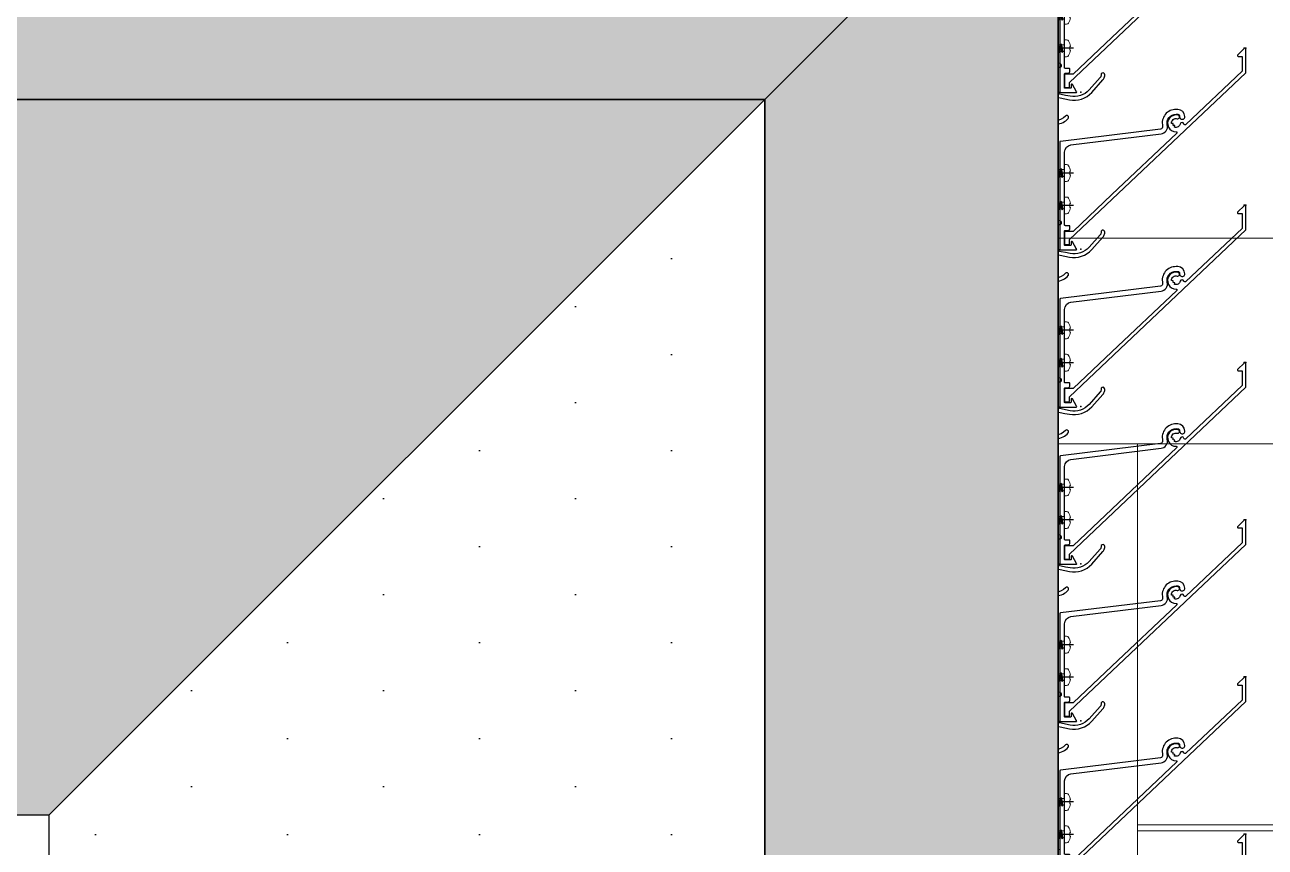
# Model space of a CAD drawing. Header units: millimetres. Extents: x 3774 to 718460, y -768339 to 192544.
# Drawn here: x 359262 to 359774, y -719163 to -718823 of the extents above; entities that cross this region are included whole.
import ezdxf

# ---------------------------------------------------------------- set-up
doc = ezdxf.new("R2010")
doc.units = ezdxf.units.MM
doc.set_wipeout_variables(frame=1)
for name, pattern in [('CENTER', [50.8, 31.75, -6.35, 6.35, -6.35]), ('HIDDEN', [0.375, 0.25, -0.125]), ('XKITLINE00', [0])]:
    doc.linetypes.add(name, pattern=pattern)
for name, color, linetype in [('000 - CONCRETE_COL_HATCH_', 7, 'Continuous'), ('000 - CONCRETE_COL_MAIN_COLOR_1', 7, 'Continuous'), ('000 - CONCRETE_COL_WIPEOUT_', 7, 'Continuous'), ('010 - ASPG_ACCESSORIES_HATCH_', 7, 'Continuous'), ('010 - ASPG_ACCESSORIES_MAIN_COLOR_1', 7, 'Continuous'), ('010 - ASPG_ACCESSORIES_SUB_COLOR_1', 7, 'Continuous'), ('010 - ASPG_ACCESSORIES_SUB_COLOR_2', 7, 'Continuous'), ('010 - ASPG_ACCESSORIES_SYMBOL_', 7, 'Continuous'), ('010 - ASPG_EXTR_DEF_SUB', 7, 'Continuous'), ('010 - ASPG_EXTR_MAIN_COLOR_2', 7, 'Continuous'), ('010 - ASPG_FASTERN_DEF_SUB', 7, 'Continuous'), ('010 - ASPG_FASTERN_HIDDEN_', 7, 'Continuous'), ('010 - ASPG_FASTERN_MAIN_COLOR_1', 7, 'Continuous'), ('010 - ASPG_FASTERN_SUB_COLOR_2', 7, 'Continuous'), ('010 - ASPG_FLASHING_MAIN_COLOR_2', 7, 'Continuous'), ('010 - ASPG_FLASHING_MAIN_COLOR_4', 7, 'Continuous'), ('010 - ASPG_FLASHING_WIPEOUT_', 7, 'Continuous'), ('010 - ASPG_FRAMING_MAIN_COLOR_2', 7, 'Continuous'), ('010 - ASPG_FRAMING_SUB_COLOR_2', 7, 'Continuous'), ('010 - ASPG_FRAMING_WIPEOUT_', 7, 'Continuous'), ('BOLT & SCREW', 7, 'Continuous'), ('Center Line', 7, 'CENTER')]:
    doc.layers.add(name, color=color, linetype=linetype)
for name, color, linetype, lineweight in [('12-GRID', 7, 'CENTER', 13), ('A-CANOPY', 7, 'Continuous', 25), ('Part', 7, 'Continuous', 0), ('SCREW', 7, 'Continuous', 5)]:
    doc.layers.add(name, color=color, linetype=linetype, lineweight=lineweight)
pattern_1 = [(0, (0, 0), (3.96875, 7.9375), [0, -7.9375])]
pattern_2 = [(0, (0, 0), (19.84375, 39.6875), [0, -39.6875])]

# ---------------------------------------------------------------- blocks, each defined once
blk = doc.blocks.new('*A2143096')
at = {"layer": 'A-CANOPY', "color": 7, "linetype": 'XKITLINE00', "lineweight": 0}
for p, q in [((1853.280041, -41.187037), (1853.280041, -38.387037)), ((1853.280041, -38.387037), (1857.280041, -38.387037)), ((1857.280041, -38.387037), (1857.280041, -41.187037)), ((1853.280041, -40.507037), (1857.280041, -40.507037)), ((1857.280041, -41.187037), (1853.280041, -41.187037)), ((1853.680041, -42.447037), (1856.880119, -42.447037)), ((1853.680041, -42.467037), (1856.880119, -42.467037))]:
    blk.add_line(p, q, dxfattribs=at)
blk = doc.blocks.new('*A2183100')
at = {"layer": 'A-CANOPY', "color": 7, "linetype": 'XKITLINE00', "lineweight": 0}
for p, q in [((1853.280041, -42.787037), (1853.280041, -41.187037)), ((1853.680041, -42.787037), (1853.680041, -41.187037))]:
    blk.add_line(p, q, dxfattribs=at)
blk = doc.blocks.new('*A2363118')
at = {"layer": 'Part', "color": 7, "linetype": 'XKITLINE00', "lineweight": 0}
for p, q in [((1852.480007, -40.016002), (1850.080007, -40.016002)), ((1850.080007, -40.016002), (1850.080007, -42.416002)), ((1852.480007, -42.416002), (1852.480007, -40.016002)), ((1850.080007, -42.416002), (1852.480007, -42.416002))]:
    blk.add_line(p, q, dxfattribs=at)
blk = doc.blocks.new('*A3533235')
at = {"layer": 'Part', "color": 7, "linetype": 'XKITLINE00', "lineweight": 0}
for p, q in [((1849.920007, -40.016003), (1850.080007, -40.016003)), ((1818.400002, -42.416003), (1850.080007, -42.416003))]:
    blk.add_line(p, q, dxfattribs=at)
blk = doc.blocks.new('*A3693251')
at = {"layer": 'Part', "color": 7, "linetype": 'XKITLINE00', "lineweight": 0}
for p, q in [((1850.079994, -57.295808), (1850.080007, -42.416002)), ((1852.480007, -42.576001), (1852.480007, -42.416004))]:
    blk.add_line(p, q, dxfattribs=at)
blk = doc.blocks.new('*U7297')
at = {"color": 7}
blk.add_wipeout([(150, 150), (150, -150), (-150, -150), (-150, 150)], dxfattribs=at).dxf.layer = '000 - CONCRETE_COL_WIPEOUT_'
at = {"layer": '000 - CONCRETE_COL_HATCH_'}
h = blk.add_hatch(dxfattribs=at)
h.set_pattern_fill('AR-CONC', scale=0.1, style=0)
h.paths.add_polyline_path([(-150, -150), (-150, 150), (150, 150), (150, -150)])
at = {"layer": '000 - CONCRETE_COL_MAIN_COLOR_1', "color": 7}
blk.add_lwpolyline([(-150, -150), (-150, 150), (150, 150), (150, -150), (-150, -150)], close=True, dxfattribs=at)
blk = doc.blocks.new('W-1-PP19-SE-ENT3_20260407-084553_PP19_ENT3_LOPL')
at = {"color": 7, "lineweight": 0, "xscale": 125, "yscale": 125, "zscale": 125}
for name in ['*A2143096', '*A3533235', '*A2363118', '*A2183100', '*A3693251']:
    blk.add_blockref(name, (-226235, 11475), dxfattribs=at)
at = {"color": 7}
blk.add_blockref('*U7297', (5175.00088, 6322.99975), dxfattribs=at)
blk = doc.blocks.new('PZG35-9D5')
at = {"layer": 'Center Line', "color": 7}
blk.add_line((0, 3.73), (0, -10.53), dxfattribs=at)
at = {"layer": 'SCREW', "color": 7}
for p, q in [((-1.4, 0), (-1.4, -1.09)), ((1.4, 0), (1.4, -0.59)), ((-1.85, -1.4), (1.85, -0.9)), ((-1.85, -1.4), (-1.4, -1.09)), ((-1.85, -1.4), (-1.4, -1.71)), ((-1.85, -2.7), (1.85, -2.2)), ((-1.85, -2.7), (-1.4, -2.39)), ((-1.85, -2.7), (-1.4, -3.01)), ((-1.85, -4), (-1.4, -3.69)), ((-1.85, -4), (-0.99, -3.88)), ((-1.85, -4), (-1.4, -4.31)), ((-1.4, -1.09), (1.4, -0.59)), ((-1.4, -1.71), (1.4, -1.21)), ((-1.4, -1.71), (-1.4, -2.39)), ((-1.4, -2.39), (1.4, -1.89)), ((-1.4, -3.01), (1.4, -2.51)), ((-1.4, -3.01), (-1.4, -3.69)), ((-1.4, -3.69), (-0.84, -3.59)), ((-1.4, -4.31), (-1.18, -4.27)), ((-1.4, -4.31), (-1.4, -8.1)), ((0.56, -3.34), (1.4, -3.19)), ((0.71, -3.65), (1.85, -3.5)), ((0.71, -3.93), (1.4, -3.81)), ((0.71, -4.61), (1.4, -4.49)), ((0.71, -4.95), (1.85, -4.8)), ((0.71, -5.23), (1.4, -5.11)), ((1.85, -0.9), (1.4, -0.59)), ((1.85, -0.9), (1.4, -1.21)), ((1.4, -1.21), (1.4, -1.89)), ((1.85, -2.2), (1.4, -1.89)), ((1.85, -2.2), (1.4, -2.51)), ((1.4, -2.51), (1.4, -3.19)), ((1.85, -3.5), (1.4, -3.19)), ((1.85, -3.5), (1.4, -3.81)), ((1.4, -3.81), (1.4, -4.49)), ((1.85, -4.8), (1.4, -4.49)), ((1.85, -4.8), (1.4, -5.11)), ((1.4, -5.11), (1.4, -8.1)), ((0, -9.5), (-1.4, -8.1)), ((0, -9.5), (1.4, -8.1))]:
    blk.add_line(p, q, dxfattribs=at)
blk.add_lwpolyline([(0, -9.5), (0.71, -5.23), (0.71, -3.6, 0.417657), (0.41, -3.3, 0.108102), (-0.84, -3.59), (-1.4, -4.7)], format="xyb", dxfattribs=at)
blk = doc.blocks.new('*U8304')
at = {"layer": 'SCREW', "color": 7}
blk.add_lwpolyline([(3.03, 1.78, 0.09906), (0.8, 2.55), (0.8, 2.27), (-0.8, 2.27), (-0.8, 2.55, 0.09906), (-3.03, 1.78, 0.266588), (-3.5, 0.96), (-3.5, 0.2, 0.414214), (-3.3, 0), (3.3, 0, 0.414214), (3.5, 0.2), (3.5, 0.96, 0.266588)], format="xyb", close=True, dxfattribs=at)
blk.add_blockref('PZG35-9D5', (0, 0), dxfattribs=at)
blk = doc.blocks.new('*U8306')
at = {"color": 7}
blk.add_point((0, 0), dxfattribs=at)
at = {"layer": '010 - ASPG_ACCESSORIES_MAIN_COLOR_1', "color": 7}
blk.add_lwpolyline([(-39.7, -0.6, 0.414214), (-40, -0.9), (-40, -7.37, 0.57735), (-39.65, -7.57), (-36.64, -5.83, 0.767327), (-36.79, -5.3), (-37.9, -5.3, -0.414214), (-38.2, -5), (-38.2, -2.8, -0.414214), (-38, -2.6), (-32.18, -2.6, -0.388879), (-31.98, -2.78), (-31.85, -4.34, 0.388879), (-31.35, -4.8), (-30.3, -4.8, 0.414214), (-30, -4.5), (-30, -2.9, -0.414214), (-29.7, -2.6), (0.41, -2.6, -0.378969), (3.39, -5.24), (7.95, -42.52, 0.446593), (11.62, -45.08, -0.489802), (16.08, -48.68), (16.06, -49.36, -0.18248), (15.8, -50.02, -0.267949), (15.33, -50.17, 1.122115), (15.1, -52.34, 0.405004), (18.06, -49.4), (18.08, -48.72, 0.489805), (11.16, -43.13, -0.446597), (9.94, -42.28), (4.87, -0.85, 0.364176), (4.57, -0.6)], format="xyb", close=True, dxfattribs=at)
at = {"layer": '010 - ASPG_EXTR_DEF_SUB', "color": 7}
for p in [(-40, -0.5), (43.44, -76.9), (43.44, -77.5)]:
    blk.add_point(p, dxfattribs=at)
at = {"layer": '010 - ASPG_EXTR_MAIN_COLOR_2', "color": 7}
blk.add_lwpolyline([(11.37, -48.15), (11.47, -47.44), (12.18, -47.56), (12.29, -46.79, -0.535538), (14.19, -49.17, 0.991572), (15.66, -49.58, 1.157025), (8.79, -48.77, -0.688558), (8.27, -48.99), (-17.14, -22.17), (-32.34, -6.13), (-32.34, -2.9, 0.414312), (-32.64, -2.6), (-37.54, -2.6, 0.414116), (-37.84, -2.9), (-37.84, -4.3, 0.414214), (-37.54, -4.6), (-35.99, -4.6, -0.205895), (-35.77, -4.69), (33.23, -77.5), (43.14, -77.5, 0.668179), (43.36, -76.99), (40.52, -74.15, 0.668179), (40.01, -74.36), (40.01, -76), (33.87, -76), (11.86, -52.78, -0.558354), (12.08, -51.95, 0.766275), (12.04, -50.39, -0.438583), (10.71, -48.05)], format="xyb", close=True, dxfattribs=at)
at = {"layer": 'SCREW', "color": 7, "rotation": 180}
for p in [(-21.65, -2.5), (-8.24, -2.5)]:
    blk.add_blockref('*U8304', p, dxfattribs=at)
blk = doc.blocks.new('*U7833')
at = {"color": 7}
blk.add_wipeout([(1080.3, 4), (60, 4), (60, 69.3), (1080.3, 69.3)], dxfattribs=at).dxf.layer = '010 - ASPG_FRAMING_WIPEOUT_'
at = {"layer": '010 - ASPG_FRAMING_MAIN_COLOR_2', "color": 7}
blk.add_lwpolyline([(1050.3, 69.3), (90, 69.3), (90, 6), (1050.3, 6)], close=True, dxfattribs=at)
at = {"layer": '010 - ASPG_FRAMING_SUB_COLOR_2', "color": 7}
for points in [[(1080.3, 4), (60, 4), (60, 69.3), (1080.3, 69.3)], [(60, 2), (60, 4), (1080.3, 4), (1080.3, 2)]]:
    blk.add_lwpolyline(points, close=True, dxfattribs=at)
at = {"color": 7, "xscale": -1, "rotation": 180}
for p in [(611.77, 69.3), (676.77, 69.3), (741.77, 69.3), (806.77, 69.3), (871.77, 69.3), (936.77, 69.3), (1001.77, 69.3)]:
    blk.add_blockref('*U8306', p, dxfattribs=at)
blk = doc.blocks.new('W-1-PP19-SE-ENT3_20260407-085125_PP19_ENT3_ASPG_PL')
at = {"color": 7, "xscale": -1, "rotation": 270}
blk.add_blockref('*U7833', (5373, 5510), dxfattribs=at)
blk = doc.blocks.new('*U7318')
at = {"layer": '010 - ASPG_ACCESSORIES_SUB_COLOR_2', "color": 7}
for p, q in [((-2.08, -1.55), (-2.08, 0)), ((2.08, -1.05), (2.08, 0)), ((-2.73, -1.9), (2.73, -1.4)), ((-2.73, -1.9), (-2.08, -1.55)), ((-2.73, -1.9), (-2.08, -2.25)), ((-2.73, -3.7), (2.73, -3.2)), ((-2.73, -3.7), (-2.08, -3.35)), ((-2.73, -3.7), (-2.08, -4.05)), ((-2.73, -5.5), (2.73, -5)), ((-2.73, -5.5), (2.73, -5)), ((-2.08, -1.55), (2.08, -1.05)), ((-2.08, -2.25), (2.08, -1.75)), ((-2.08, -3.35), (-2.08, -2.25)), ((-2.08, -3.35), (2.08, -2.85)), ((-2.08, -4.05), (2.08, -3.55)), ((-2.08, -5.15), (-2.08, -4.05)), ((-2.08, -5.15), (2.08, -4.65)), ((-2.08, -5.15), (2.08, -4.65)), ((2.73, -1.4), (2.08, -1.05)), ((2.73, -1.4), (2.08, -1.75)), ((2.08, -2.85), (2.08, -1.75)), ((2.73, -3.2), (2.08, -2.85)), ((2.73, -3.2), (2.08, -3.55)), ((2.08, -4.65), (2.08, -3.55)), ((2.73, -5), (2.08, -4.65)), ((2.73, -5), (2.08, -4.65)), ((2.73, -5), (2.08, -5.35)), ((2.73, -5), (2.08, -5.35)), ((-2.73, -5.5), (-2.08, -5.15)), ((-2.73, -5.5), (-2.08, -5.15)), ((-2.73, -5.5), (-2.08, -5.85)), ((-2.73, -5.5), (-2.08, -5.85)), ((-2.73, -7.3), (2.73, -6.8)), ((-2.73, -7.3), (-2.08, -6.95)), ((-2.73, -7.3), (-2.08, -7.65)), ((-2.73, -9.1), (-2.08, -8.75)), ((-2.73, -9.1), (-1.57, -8.98)), ((-2.73, -9.1), (-2.08, -9.45)), ((-2.08, -5.85), (2.08, -5.35)), ((-2.08, -5.85), (2.08, -5.35)), ((-2.08, -6.95), (-2.08, -5.85)), ((-2.08, -6.95), (-2.08, -5.85)), ((-2.08, -6.95), (2.08, -6.45)), ((-2.08, -7.65), (2.08, -7.15)), ((-2.08, -8.75), (-2.08, -7.65)), ((-2.08, -8.75), (-1.06, -8.61)), ((-2.08, -9.45), (-1.63, -9.39)), ((-2.08, -10.55), (-2.08, -9.45)), ((0.43, -8.44), (2.08, -8.25)), ((0.71, -8.78), (2.73, -8.6)), ((0.71, -9.1), (2.08, -8.95)), ((0.71, -10.21), (2.08, -10.05)), ((2.08, -6.45), (2.08, -5.35)), ((2.08, -6.45), (2.08, -5.35)), ((2.73, -6.8), (2.08, -6.45)), ((2.73, -6.8), (2.08, -7.15)), ((2.08, -8.25), (2.08, -7.15)), ((2.73, -8.6), (2.08, -8.25)), ((2.73, -8.6), (2.08, -8.95)), ((2.08, -10.05), (2.08, -8.95)), ((2.73, -10.4), (2.08, -10.05)), ((-2.73, -10.9), (-2.08, -10.55)), ((-2.73, -10.9), (-1.84, -10.81)), ((-2.73, -10.9), (-2.08, -11.25)), ((-2.08, -10.55), (-1.8, -10.51)), ((-2.08, -11.25), (-1.91, -11.23)), ((-2.08, -12.4), (-2.08, -11.25)), ((-2.08, -12.4), (-2.08, -15.6)), ((0.71, -10.58), (2.73, -10.4)), ((0.71, -10.9), (2.08, -10.75)), ((2.73, -10.4), (2.08, -10.75)), ((2.08, -10.75), (2.08, -15.6)), ((0, -17.2), (-2.08, -15.6)), ((0, -17.2), (2.08, -15.6))]:
    blk.add_line(p, q, dxfattribs=at)
blk.add_lwpolyline([(0, -17.2), (0.71, -11.46), (0.71, -8.74, 0.417657), (0.41, -8.44, 0.070993), (-1.53, -8.73), (-2.08, -12.4)], format="xyb", dxfattribs=at)
at = {"layer": '010 - ASPG_ACCESSORIES_SYMBOL_', "color": 7, "linetype": 'CENTER'}
blk.add_line((0, 6.14), (0, -18.2), dxfattribs=at)
at = {"layer": '010 - ASPG_FASTERN_MAIN_COLOR_1', "color": 7}
for p, q in [((3.13, 5.45), (-3.13, 5.45)), ((-5.5, 0.55), (-5.5, 0)), ((5.5, 0), (-5.5, 0)), ((-5.2, 0.85), (-4.17, 1.2)), ((5.2, 0.85), (-5.2, 0.85)), ((-4.17, 5.05), (-4.17, 1.2)), ((4.17, 1.2), (-4.17, 1.2)), ((-2.58, 0.85), (-2.08, 1.2)), ((-2.08, 5.05), (-2.08, 1.2)), ((2.08, 5.05), (2.08, 1.2)), ((2.45, 0.85), (2.08, 1.2)), ((4.17, 5.05), (4.17, 1.2)), ((5.2, 0.85), (4.17, 1.2)), ((5.5, 0.55), (5.5, 0))]:
    blk.add_line(p, q, dxfattribs=at)
for centre, radius, start, end in [((-3.13, 3.89), 1.56, 48.0171, 131.9829), ((0, -0.18), 5.63, 68.2799, 111.7201), ((3.13, 3.89), 1.56, 48.0171, 131.9829), ((-5.2, 0.55), 0.3, 90, 180), ((5.2, 0.55), 0.3, 0, 90)]:
    blk.add_arc(centre, radius, start, end, dxfattribs=at)
blk = doc.blocks.new('G$C7D677D58')
at = {"layer": '010 - ASPG_FASTERN_MAIN_COLOR_1'}
h = blk.add_hatch(dxfattribs=at)
h.set_pattern_fill('ANSI35', scale=0.02, angle=280.6768, style=0)
h.set_pattern_definition([(145.676841, (67.453535, -13.0942606), (0.00281929957, 0.00412935224), []), (145.676841, (67.4500606, -13.0949156), (0.00281929957, 0.00412935224), [0.00625, -0.00125, 0, -0.00125])])
h.paths.add_polyline_path([(0.02989, 0.01545), (0.02447, 0.01545), (0.02447, 0.00055), (0.02989, 0.00055)])
at = {"layer": '010 - ASPG_FASTERN_DEF_SUB', "color": 7, "ltscale": 0.1}
blk.add_line((0.03829, 0.008), (0, 0.008, 0), dxfattribs=at)
at = {"layer": '010 - ASPG_FASTERN_MAIN_COLOR_1', "color": 7}
for p, q in [((0.01327, 0, 0), (0.01327, 0.016, 0)), ((0.01327, 0.016, 0), (0.01447, 0.016, 0)), ((0.01447, 0.016, 0), (0.01447, 0, 0)), ((0.02989, 0), (0.02989, 0.016)), ((0.02989, 0.016), (0.03109, 0.016)), ((0.03109, 0.016), (0.03109, 0)), ((0.0024, 0.012, 0), (0.0016, 0.0112, 0)), ((0.0016, 0.0048, 0), (0.0016, 0.0112, 0)), ((0.00687, 0.0112, 0), (0.0016, 0.0112, 0)), ((0.00687, 0.012, 0), (0.0024, 0.012, 0)), ((0.00687, 0.0028, 0), (0.00687, 0.0132, 0)), ((0.01247, 0.01493, 0), (0.00767, 0.01493, 0)), ((0.01247, 0.01146, 0), (0.00767, 0.01146, 0)), ((0.01327, 0.0028, 0), (0.01327, 0.0132, 0)), ((0.03109, 0.00107), (0.03109, 0.01493)), ((0.03589, 0.01493), (0.03109, 0.01493)), ((0.03589, 0.01146), (0.03109, 0.01146)), ((0.03669, 0.0028), (0.03669, 0.0132)), ((0.00687, 0.0048, 0), (0.0016, 0.0048, 0)), ((0.0024, 0.004, 0), (0.0016, 0.0048, 0)), ((0.00687, 0.004, 0), (0.0024, 0.004, 0)), ((0.01247, 0.00454, 0), (0.00767, 0.00454, 0)), ((0.01247, 0.00107, 0), (0.00767, 0.00107, 0)), ((0.01447, 0, 0), (0.01327, 0, 0)), ((0.03109, 0), (0.02989, 0)), ((0.03589, 0.00454), (0.03109, 0.00454)), ((0.03589, 0.00107), (0.03109, 0.00107))]:
    blk.add_line(p, q, dxfattribs=at)
blk.add_lwpolyline([(0.02989, 0.01545), (0.02447, 0.01545), (0.02447, 0.00055), (0.02989, 0.00055)], close=True, dxfattribs=at)
at = {"layer": '010 - ASPG_FASTERN_MAIN_COLOR_1', "color": 7, "elevation": 0}
for points in [[(0.00767, 0.01493, 0.46188), (0.00767, 0.01146, 0.23094), (0.00767, 0.00454, 0.46188), (0.00767, 0.00107)], [(0.01247, 0.01493, -0.46188), (0.01247, 0.01146, -0.23094), (0.01247, 0.00454, -0.46188), (0.01247, 0.00107)], [(0.03589, 0.01493, -0.46188), (0.03589, 0.01146, -0.23094), (0.03589, 0.00454, -0.46188), (0.03589, 0.00107)]]:
    blk.add_lwpolyline(points, format="xyb", dxfattribs=at)
at = {"layer": '010 - ASPG_FASTERN_SUB_COLOR_2', "color": 7, "linetype": 'HIDDEN'}
for p, q in [((0.02989, 0.012), (0.01447, 0.012, 0)), ((0.02989, 0.0112), (0.01447, 0.0112, 0)), ((0.02989, 0.0048), (0.01447, 0.0048, 0)), ((0.02989, 0.004), (0.01447, 0.004, 0))]:
    blk.add_line(p, q, dxfattribs=at)
blk = doc.blocks.new('000_ASPG_TYP_FILES__ASPG_BK_TYPE_1')
at = {"layer": '010 - ASPG_ACCESSORIES_HATCH_'}
h = blk.add_hatch(dxfattribs=at)
h.set_pattern_fill('ANSI32', scale=10, angle=360)
h.set_pattern_definition([(315, (-21437.9592, -50286.0033), (-2.65165043, -2.65165043), []), (315, (-21436.1914, -50286.0033), (-2.65165043, -2.65165043), [])])
h.paths.add_polyline_path([(0, -31.4), (3, -31.4), (3, -50), (0, -50)])
h.paths.add_polyline_path([(0, 0), (11.78, 0), (11.92, -0.18), (11.92, -1.25), (11.27, -1.6), (11.92, -1.95), (11.92, -3), (3, -3), (3, -23.4), (0, -23.4)])
h.paths.add_polyline_path([(16.09, -1.45), (16.73, -1.1), (16.09, -0.75), (16.09, 0), (25, 0), (25, -3), (16.09, -2.98)])
at = {"layer": '010 - ASPG_ACCESSORIES_MAIN_COLOR_1', "color": 7}
blk.add_lwpolyline([(25, 0), (0, 0), (0, -50), (3, -50), (3, -3), (25, -3)], close=True, dxfattribs=at)
at = {"layer": '010 - ASPG_ACCESSORIES_SUB_COLOR_1', "color": 7, "elevation": 0}
for points in [[(0, 0), (11.78, 0), (11.92, -0.18), (11.92, -1.25), (11.27, -1.6), (11.92, -1.95), (11.92, -3), (3, -3), (3, -23.4), (0, -23.4)], [(16.09, -1.45), (16.73, -1.1), (16.09, -0.75), (16.09, 0), (25, 0), (25, -3), (16.09, -2.98)], [(0, -31.4), (3, -31.4), (3, -50), (0, -50)]]:
    blk.add_lwpolyline(points, close=True, dxfattribs=at)
blk = doc.blocks.new('000_ASPG_TYP_FILES_20260218-041527_ASPG_BK_TYPE_2')
at = {"layer": '010 - ASPG_ACCESSORIES_HATCH_'}
h = blk.add_hatch(dxfattribs=at)
h.set_pattern_fill('ANSI32', scale=10)
h.set_pattern_definition([(45, (-3428.178, 1640.9533), (-2.6516504, 2.6516504), []), (45, (-3426.4102, 1640.9533), (-2.6516504, 2.6516504), [])])
h.paths.add_polyline_path([(0, 50), (-5, 50), (-5, 5), (-50, 5), (-50, 0), (0, 0)])
at = {"layer": '010 - ASPG_ACCESSORIES_MAIN_COLOR_1', "color": 7}
blk.add_lwpolyline([(0, 50), (-5, 50), (-5, 5), (-50, 5), (-50, 0), (0, 0)], close=True, dxfattribs=at)
blk = doc.blocks.new('000_ASPG_TYP_FILES_EXPANSION_BOLT_1')
at = {"layer": '010 - ASPG_FASTERN_HIDDEN_', "color": 7, "linetype": 'CENTER'}
blk.add_line((-15.27, 0), (74.86, 0), dxfattribs=at)
at = {"layer": '010 - ASPG_FASTERN_MAIN_COLOR_1', "color": 7}
for p, q in [((-8, 7.21), (-7.36, 7.85)), ((-8, 7.21), (-8, -7.21)), ((-7.36, 7.85), (-2.24, 7.85)), ((-1.6, 7.21), (-2.24, 7.85)), ((-1.6, 7.21), (-1.6, -7.21)), ((-7.36, 3.93), (-2.24, 3.93)), ((-7.36, -3.93), (-2.24, -3.93)), ((-7.36, -7.85), (-8, -7.21)), ((-7.36, -7.85), (-2.24, -7.85)), ((-2.24, -7.85), (-1.6, -7.21))]:
    blk.add_line(p, q, dxfattribs=at)
blk.add_lwpolyline([(-1.6, -8.4), (0, -8.4), (0, 8.4), (-1.6, 8.4)], close=True, dxfattribs=at)
for centre, radius, start, end in [((-4.67, 5.89), 3.33, 143.8846, 216.1154), ((-4.93, 5.89), 3.33, 323.8846, 36.1154), ((4.36, 0), 12.36, 161.4826, 198.5174), ((-13.96, 0), 12.36, 341.4826, 18.5174), ((-4.67, -5.89), 3.33, 143.8846, 216.1154), ((-4.93, -5.89), 3.33, 323.8846, 36.1154)]:
    blk.add_arc(centre, radius, start, end, dxfattribs=at)
at = {"layer": '010 - ASPG_FASTERN_SUB_COLOR_2', "color": 7}
for p, q in [((-13, 2), (-12.17, 2.78)), ((-13, -2), (-13, 2)), ((-11.72, 2.8), (-12.21, -2.8)), ((-12.17, 2.78), (-11.71, 2.84)), ((-10.92, 4), (-11.72, 2.8)), ((-10.92, 4), (-11.61, -4)), ((-10.33, 2.8), (-10.92, 4)), ((-10.33, 2.8), (-10.82, -2.8)), ((-9.54, 4), (-10.33, 2.8)), ((-9.54, 4), (-10.23, -4)), ((-8.95, 2.8), (-9.54, 4)), ((-8.95, 2.8), (-9.43, -2.8)), ((-8.15, 4), (-8.95, 2.8)), ((-8.15, 4), (-8.84, -4)), ((0.66, 4), (-0.13, 2.8)), ((0.66, 4), (-0.03, -4)), ((1.25, 2.8), (0.66, 4)), ((1.25, 2.8), (0.77, -2.8)), ((2.05, 4), (1.25, 2.8)), ((2.05, 4), (1.36, -4)), ((2.64, 2.8), (2.05, 4)), ((2.64, 2.8), (2.15, -2.8)), ((3.43, 4), (2.64, 2.8)), ((3.43, 4), (2.74, -4)), ((4.02, 2.8), (3.43, 4)), ((4.02, 2.8), (3.54, -2.8)), ((4.82, 4), (4.02, 2.8)), ((4.82, 4), (4.13, -4)), ((5.41, 2.8), (4.82, 4)), ((5.41, 2.8), (4.92, -2.8)), ((6.21, 4), (5.41, 2.8)), ((6.21, 4), (5.51, -4)), ((6.79, 2.8), (6.21, 4)), ((6.79, 2.8), (6.31, -2.8)), ((7.59, 4), (6.79, 2.8)), ((7.59, 4), (6.9, -4)), ((8.18, 2.8), (7.59, 4)), ((8.18, 2.8), (7.7, -2.8)), ((8.98, 4), (8.18, 2.8)), ((8.98, 4), (8.28, -4)), ((9.57, 2.8), (8.98, 4)), ((9.57, 2.8), (9.08, -2.8)), ((10.36, 4), (9.57, 2.8)), ((10.36, 4), (9.67, -4)), ((10.95, 2.8), (10.36, 4)), ((10.95, 2.8), (10.47, -2.8)), ((11.75, 4), (10.95, 2.8)), ((11.75, 4), (11.06, -4)), ((12.34, 2.8), (11.75, 4)), ((12.34, 2.8), (11.85, -2.8)), ((13.13, 4), (12.34, 2.8)), ((13.13, 4), (12.44, -4)), ((13.13, 4), (47.5, 4)), ((47.5, 3), (47.5, 4)), ((50.5, 3), (47.5, 3)), ((50.5, 4), (60.29, 4.57)), ((50.5, 2), (50.5, 4)), ((50.5, 2), (51.5, 2)), ((50.5, -4), (50.5, 1.04)), ((50.66, 1.19), (51.03, 1.19)), ((52.03, 0.19), (52.03, -0.75)), ((52.5, 1), (52.5, 0)), ((54.73, -0.32), (55.27, 1.32)), ((55.04, -1.1), (55.75, 0.77)), ((56.22, 2), (57.5, 2)), ((56.68, 1.41), (57.11, 1.41)), ((58.11, 0.46), (58.18, -0.8)), ((58.5, 1), (58.5, -0.04)), ((60.29, 4.57), (60.29, -1.07)), ((67.5, 4), (60.29, 3.28)), ((67.5, -4), (67.5, 4)), ((-13, -2), (-12.17, -2.84)), ((-11.61, -4), (-12.21, -2.8)), ((-10.82, -2.8), (-11.61, -4)), ((-10.23, -4), (-10.82, -2.8)), ((-9.43, -2.8), (-10.23, -4)), ((-8.84, -4), (-9.43, -2.8)), ((-8.05, -2.8), (-8.84, -4)), ((0.77, -2.8), (-0.03, -4)), ((1.36, -4), (0.77, -2.8)), ((2.15, -2.8), (1.36, -4)), ((2.74, -4), (2.15, -2.8)), ((3.54, -2.8), (2.74, -4)), ((4.13, -4), (3.54, -2.8)), ((4.92, -2.8), (4.13, -4)), ((5.51, -4), (4.92, -2.8)), ((6.31, -2.8), (5.51, -4)), ((6.9, -4), (6.31, -2.8)), ((7.7, -2.8), (6.9, -4)), ((8.28, -4), (7.7, -2.8)), ((9.08, -2.8), (8.28, -4)), ((9.67, -4), (9.08, -2.8)), ((10.47, -2.8), (9.67, -4)), ((11.06, -4), (10.47, -2.8)), ((11.85, -2.8), (11.06, -4)), ((12.44, -4), (11.85, -2.8)), ((12.5, -4), (47.5, -4)), ((47.5, -4), (47.5, -3)), ((47.5, -3), (50.5, -3)), ((60.29, -4.69), (50.5, -4)), ((53.03, -1.75), (54.1, -1.75)), ((53.5, -1), (53.78, -1)), ((59.18, -1.75), (60.29, -1.75)), ((59.46, -1.04), (60.29, -1.07)), ((60.29, -1.75), (60.29, -4.69)), ((60.29, -3.28), (67.5, -4))]:
    blk.add_line(p, q, dxfattribs=at)
for centre, start, end in [((51.03, 0.19), 0, 121.9394), ((51.5, 1), 0, 90), ((56.22, 1), 90, 161.5651), ((56.68, 0.41), 90, 159.1163), ((57.11, 0.41), 3.0186, 90), ((57.5, 1), 0, 90), ((53.03, -0.75), 180, 270), ((53.5, 0), 180, 270), ((53.78, 0), 270, 341.5651), ((54.1, -0.75), 270, 339.1163), ((59.18, -0.75), 183.0186, 270), ((59.5, -0.04), 180, 267.8255)]:
    blk.add_arc(centre, 1, start, end, dxfattribs=at)
blk = doc.blocks.new('*U7320')
at = {"color": 7}
for name, p, rotation in [('*U7318', (-11, -3, 0), 180), ('000_ASPG_TYP_FILES_EXPANSION_BOLT_1', (-52.5, -45, 0), 270)]:
    blk.add_blockref(name, p, dxfattribs=dict(at, rotation=rotation))
for name, p in [('000_ASPG_TYP_FILES_20260218-041527_ASPG_BK_TYPE_2', (-25, -50, 0)), ('000_ASPG_TYP_FILES__ASPG_BK_TYPE_1', (-25, 0, 0))]:
    blk.add_blockref(name, p, dxfattribs=at)
at = {"color": 7, "xscale": 1000, "yscale": 1000, "zscale": 1000}
blk.add_blockref('G$C7D677D58', (-46.47, -34.5, 0), dxfattribs=at)
blk = doc.blocks.new('*U8303')
at = {"layer": '12-GRID', "color": 7, "linetype": 'CENTER'}
for p, q in [((0, -6.2), (0, 2.2)), ((-4.2, -2), (4.2, -2))]:
    blk.add_line(p, q, dxfattribs=at)
at = {"layer": 'BOLT & SCREW', "color": 7}
for p, q in [((-0.55, -1.77), (-1.77, -1.56)), ((-0.55, -2.23), (-1.77, -2.44)), ((-0.46, -1.77), (-0.88, -1.56)), ((-0.46, -2.23), (-0.88, -2.44)), ((-0.23, -1.45), (-0.44, -0.23)), ((-0.23, -1.54), (-0.44, -1.12)), ((-0.23, -2.46), (-0.44, -2.88)), ((-0.23, -2.55), (-0.44, -3.77)), ((0.23, -1.45), (0.44, -0.23)), ((0.23, -1.54), (0.44, -1.12)), ((0.44, -2.88), (0.23, -2.46)), ((0.23, -2.55), (0.44, -3.77)), ((0.46, -1.77), (0.88, -1.56)), ((0.46, -2.23), (0.88, -2.44)), ((0.55, -1.77), (1.77, -1.56)), ((0.55, -2.23), (1.77, -2.44))]:
    blk.add_line(p, q, dxfattribs=at)
for points in [[(-1.77, -1.56), (-0.88, -1.56, 0.414214), (-0.44, -1.12), (-0.44, -0.23), (0.44, -0.23), (0.44, -1.12, 0.414214), (0.88, -1.56), (1.77, -1.56), (1.77, -2.44), (0.88, -2.44, 0.414214), (0.44, -2.88), (0.44, -3.77), (-0.44, -3.77), (-0.44, -2.88, 0.414214), (-0.88, -2.44), (-1.77, -2.44)], [(0.23, -2.46, -0.414214), (0.46, -2.23), (0.55, -2.23), (0.55, -1.77), (0.46, -1.77, -0.414214), (0.23, -1.54), (0.23, -1.45), (-0.23, -1.45), (-0.23, -1.54, -0.414214), (-0.46, -1.77), (-0.55, -1.77), (-0.55, -2.23), (-0.46, -2.23, -0.414214), (-0.23, -2.46), (-0.23, -2.55), (0.23, -2.55)]]:
    blk.add_lwpolyline(points, format="xyb", close=True, dxfattribs=at)
blk.add_circle((0, -2), 3.5, dxfattribs=at)
blk = doc.blocks.new('*U7910')
at = {"layer": '010 - ASPG_EXTR_DEF_SUB', "color": 7}
for p in [(585, 0), (650, 0), (715, 0), (780, 0), (845, 0)]:
    blk.add_point(p, dxfattribs=at)
at = {"layer": '010 - ASPG_EXTR_MAIN_COLOR_2', "color": 7}
for points in [[(531.62, 8.41, 0.361105), (527.41, 27.5, -0.496126)], [(530.56, 33.07, 0.077048), (563.74, 68.44, -0.247674), (563.99, 68.57), (565.98, 68.57, -0.044131), (566.47, 68.5, -0.125846), (568.96, 67.21, -0.098851), (569.82, 66.03, -0.205828), (569.79, 61.2, -0.115116), (566.37, 57.18, 0.822373), (567.46, 56.1, 0.109185), (571.15, 60.56, 0.208323), (571.19, 66.64, 0.100528), (569.97, 68.32, 0.145116), (566.29, 70.07), (550.76, 70.07, 0.433659), (550.46, 69.75), (550.84, 63.96, 0.082069), (550.86, 63.87, 0.720654), (552.33, 63.97, 0.079224), (552.34, 64.07), (552.07, 68.14, -0.433659), (552.47, 68.57), (560.86, 68.57, -0.607385), (561.35, 67.62, -0.045829), (542.78, 45.76, -0.560492), (542.29, 45.89, 0.31786), (539.21, 48.24, 0.953288), (539.08, 46.72, -2.423004), (537.26, 44.89, 0.952315), (535.74, 44.76, 0.300821), (537.89, 41.76, -0.560492), (537.98, 41.25, -0.019425), (528.62, 33.46, -0.552501)], [(886.35, 67.62, -0.045829), (867.78, 45.76, -0.560492), (867.29, 45.89, 0.31786), (864.21, 48.24, 0.953288), (864.08, 46.72, -2.423004), (862.26, 44.89, 0.952315), (860.74, 44.76, 0.300821), (862.89, 41.76, -0.560492), (862.98, 41.25, -0.019425), (853.62, 33.46, -0.552501), (853.15, 33.64, 0.344461), (849.99, 36.3, 0.952015), (849.86, 34.78, -2.423186), (848.04, 32.95, 0.952015), (846.52, 32.82, 0.2854), (848.49, 29.89, -0.553378), (848.56, 29.38, 0.030674), (833.46, 15.06, 0.4171), (834.11, 5.27, 0.935553), (835.1, 6.41, -0.43441), (834.8, 14.29, -0.014998), (841.92, 21.45, -0.738349), (844.92, 19.76, 0.004917), (841.81, 4.8, 0.263611), (844.88, -4.46), (850, -9.08, 0.125884), (851.27, -9.75, 0.044275), (852.09, -9.87, 1.107655), (852.13, -8.33, -0.215596), (851.02, -7.99), (845.89, -3.35, -0.263611), (843.28, 4.51, -0.004855), (846.34, 19.26, 0.23396), (845.82, 21.95, -0.24081), (845.71, 24.9, -0.104157), (845.78, 25), (847.99, 26.93, -0.229021), (850.7, 26.89, -0.381721), (855.27, 9.07, 0.977382), (856.62, 8.41, 0.361105), (852.41, 27.5, -0.496126), (852.44, 30.69, 0.003188), (854.06, 31.9, -0.002827), (855.56, 33.07, 0.077048), (888.74, 68.44, -0.247674)]]:
    blk.add_lwpolyline(points, format="xyb", dxfattribs=at)
for points in [[(615.76, 70.07, 0.433659), (615.46, 69.75), (615.84, 63.96, 0.082069), (615.86, 63.87, 0.720654), (617.33, 63.97, 0.079224), (617.34, 64.07), (617.07, 68.14, -0.433659), (617.47, 68.57), (625.86, 68.57, -0.607385), (626.35, 67.62, -0.045829), (607.78, 45.76, -0.560492), (607.29, 45.89, 0.31786), (604.21, 48.24, 0.953288), (604.08, 46.72, -2.423004), (602.26, 44.89, 0.952315), (600.74, 44.76, 0.300821), (602.89, 41.76, -0.560492), (602.98, 41.25, -0.019425), (593.62, 33.46, -0.552501), (593.15, 33.64, 0.344461), (589.99, 36.3, 0.952015), (589.86, 34.78, -2.423186), (588.04, 32.95, 0.952015), (586.52, 32.82, 0.2854), (588.49, 29.89, -0.553378), (588.56, 29.38, 0.030674), (573.46, 15.06, 0.4171), (574.11, 5.27, 0.935553), (575.1, 6.41, -0.43441), (574.8, 14.29, -0.014998), (581.92, 21.45, -0.738349), (584.92, 19.76, 0.004917), (581.81, 4.8, 0.263611), (584.88, -4.46), (590, -9.08, 0.125884), (591.27, -9.75, 0.044275), (592.09, -9.87, 1.107655), (592.13, -8.33, -0.215596), (591.02, -7.99), (585.89, -3.35, -0.263611), (583.28, 4.51, -0.004855), (586.34, 19.26, 0.23396), (585.82, 21.95, -0.24081), (585.71, 24.9, -0.104157), (585.78, 25), (587.99, 26.93, -0.229021), (590.7, 26.89, -0.381721), (595.27, 9.07, 0.977382), (596.62, 8.41, 0.361105), (592.41, 27.5, -0.496126), (592.44, 30.69, 0.003188), (594.06, 31.9, -0.002827), (595.56, 33.07, 0.077048), (628.74, 68.44, -0.247674), (628.99, 68.57), (630.98, 68.57, -0.044131), (631.47, 68.5, -0.125846), (633.96, 67.21, -0.098851), (634.82, 66.03, -0.205828), (634.79, 61.2, -0.115116), (631.37, 57.18, 0.822373), (632.46, 56.1, 0.109185), (636.15, 60.56, 0.208323), (636.19, 66.64, 0.100528), (634.97, 68.32, 0.145116), (631.29, 70.07)], [(680.76, 70.07, 0.433659), (680.46, 69.75), (680.84, 63.96, 0.082069), (680.86, 63.87, 0.720654), (682.33, 63.97, 0.079224), (682.34, 64.07), (682.07, 68.14, -0.433659), (682.47, 68.57), (690.86, 68.57, -0.607385), (691.35, 67.62, -0.045829), (672.78, 45.76, -0.560492), (672.29, 45.89, 0.31786), (669.21, 48.24, 0.953288), (669.08, 46.72, -2.423004), (667.26, 44.89, 0.952315), (665.74, 44.76, 0.300821), (667.89, 41.76, -0.560492), (667.98, 41.25, -0.019425), (658.62, 33.46, -0.552501), (658.15, 33.64, 0.344461), (654.99, 36.3, 0.952015), (654.86, 34.78, -2.423186), (653.04, 32.95, 0.952015), (651.52, 32.82, 0.2854), (653.49, 29.89, -0.553378), (653.56, 29.38, 0.030674), (638.46, 15.06, 0.4171), (639.11, 5.27, 0.935553), (640.1, 6.41, -0.43441), (639.8, 14.29, -0.014998), (646.92, 21.45, -0.738349), (649.92, 19.76, 0.004917), (646.81, 4.8, 0.263611), (649.88, -4.46), (655, -9.08, 0.125884), (656.27, -9.75, 0.044275), (657.09, -9.87, 1.107655), (657.13, -8.33, -0.215596), (656.02, -7.99), (650.89, -3.35, -0.263611), (648.28, 4.51, -0.004855), (651.34, 19.26, 0.23396), (650.82, 21.95, -0.24081), (650.71, 24.9, -0.104157), (650.78, 25), (652.99, 26.93, -0.229021), (655.7, 26.89, -0.381721), (660.27, 9.07, 0.977382), (661.62, 8.41, 0.361105), (657.41, 27.5, -0.496126), (657.44, 30.69, 0.003188), (659.06, 31.9, -0.002827), (660.56, 33.07, 0.077048), (693.74, 68.44, -0.247674), (693.99, 68.57), (695.98, 68.57, -0.044131), (696.47, 68.5, -0.125846), (698.96, 67.21, -0.098851), (699.82, 66.03, -0.205828), (699.79, 61.2, -0.115116), (696.37, 57.18, 0.822373), (697.46, 56.1, 0.109185), (701.15, 60.56, 0.208323), (701.19, 66.64, 0.100528), (699.97, 68.32, 0.145116), (696.29, 70.07)], [(745.76, 70.07, 0.433659), (745.46, 69.75), (745.84, 63.96, 0.082069), (745.86, 63.87, 0.720654), (747.33, 63.97, 0.079224), (747.34, 64.07), (747.07, 68.14, -0.433659), (747.47, 68.57), (755.86, 68.57, -0.607385), (756.35, 67.62, -0.045829), (737.78, 45.76, -0.560492), (737.29, 45.89, 0.31786), (734.21, 48.24, 0.953288), (734.08, 46.72, -2.423004), (732.26, 44.89, 0.952315), (730.74, 44.76, 0.300821), (732.89, 41.76, -0.560492), (732.98, 41.25, -0.019425), (723.62, 33.46, -0.552501), (723.15, 33.64, 0.344461), (719.99, 36.3, 0.952015), (719.86, 34.78, -2.423186), (718.04, 32.95, 0.952015), (716.52, 32.82, 0.2854), (718.49, 29.89, -0.553378), (718.56, 29.38, 0.030674), (703.46, 15.06, 0.4171), (704.11, 5.27, 0.935553), (705.1, 6.41, -0.43441), (704.8, 14.29, -0.014998), (711.92, 21.45, -0.738349), (714.92, 19.76, 0.004917), (711.81, 4.8, 0.263611), (714.88, -4.46), (720, -9.08, 0.125884), (721.27, -9.75, 0.044275), (722.09, -9.87, 1.107655), (722.13, -8.33, -0.215596), (721.02, -7.99), (715.89, -3.35, -0.263611), (713.28, 4.51, -0.004855), (716.34, 19.26, 0.23396), (715.82, 21.95, -0.24081), (715.71, 24.9, -0.104157), (715.78, 25), (717.99, 26.93, -0.229021), (720.7, 26.89, -0.381721), (725.27, 9.07, 0.977382), (726.62, 8.41, 0.361105), (722.41, 27.5, -0.496126), (722.44, 30.69, 0.003188), (724.06, 31.9, -0.002827), (725.56, 33.07, 0.077048), (758.74, 68.44, -0.247674), (758.99, 68.57), (760.98, 68.57, -0.044131), (761.47, 68.5, -0.125846), (763.96, 67.21, -0.098851), (764.82, 66.03, -0.205828), (764.79, 61.2, -0.115116), (761.37, 57.18, 0.822373), (762.46, 56.1, 0.109185), (766.15, 60.56, 0.208323), (766.19, 66.64, 0.100528), (764.97, 68.32, 0.145116), (761.29, 70.07)], [(810.76, 70.07, 0.433659), (810.46, 69.75), (810.84, 63.96, 0.082069), (810.86, 63.87, 0.720654), (812.33, 63.97, 0.079224), (812.34, 64.07), (812.07, 68.14, -0.433659), (812.47, 68.57), (820.86, 68.57, -0.607385), (821.35, 67.62, -0.045829), (802.78, 45.76, -0.560492), (802.29, 45.89, 0.31786), (799.21, 48.24, 0.953288), (799.08, 46.72, -2.423004), (797.26, 44.89, 0.952315), (795.74, 44.76, 0.300821), (797.89, 41.76, -0.560492), (797.98, 41.25, -0.019425), (788.62, 33.46, -0.552501), (788.15, 33.64, 0.344461), (784.99, 36.3, 0.952015), (784.86, 34.78, -2.423186), (783.04, 32.95, 0.952015), (781.52, 32.82, 0.2854), (783.49, 29.89, -0.553378), (783.56, 29.38, 0.030674), (768.46, 15.06, 0.4171), (769.11, 5.27, 0.935553), (770.1, 6.41, -0.43441), (769.8, 14.29, -0.014998), (776.92, 21.45, -0.738349), (779.92, 19.76, 0.004917), (776.81, 4.8, 0.263611), (779.88, -4.46), (785, -9.08, 0.125884), (786.27, -9.75, 0.044275), (787.09, -9.87, 1.107655), (787.13, -8.33, -0.215596), (786.02, -7.99), (780.89, -3.35, -0.263611), (778.28, 4.51, -0.004855), (781.34, 19.26, 0.23396), (780.82, 21.95, -0.24081), (780.71, 24.9, -0.104157), (780.78, 25), (782.99, 26.93, -0.229021), (785.7, 26.89, -0.381721), (790.27, 9.07, 0.977382), (791.62, 8.41, 0.361105), (787.41, 27.5, -0.496126), (787.44, 30.69, 0.003188), (789.06, 31.9, -0.002827), (790.56, 33.07, 0.077048), (823.74, 68.44, -0.247674), (823.99, 68.57), (825.98, 68.57, -0.044131), (826.47, 68.5, -0.125846), (828.96, 67.21, -0.098851), (829.82, 66.03, -0.205828), (829.79, 61.2, -0.115116), (826.37, 57.18, 0.822373), (827.46, 56.1, 0.109185), (831.15, 60.56, 0.208323), (831.19, 66.64, 0.100528), (829.97, 68.32, 0.145116), (826.29, 70.07)]]:
    blk.add_lwpolyline(points, format="xyb", close=True, dxfattribs=at)
at = {"color": 7, "rotation": 179.999999999989}
for p in [(539.09, 42.89), (604.09, 42.89), (669.09, 42.89), (734.09, 42.89), (799.09, 42.89), (864.09, 42.89), (589.87, 30.95), (654.87, 30.95), (719.87, 30.95), (784.87, 30.95), (849.87, 30.95)]:
    blk.add_blockref('*U8303', p, dxfattribs=at)
blk = doc.blocks.new('*U8215')
at = {"color": 7}
blk.add_wipeout([(0, -52), (4304, -52), (4008, -348), (0, -348)], dxfattribs=at).dxf.layer = '010 - ASPG_FLASHING_WIPEOUT_'
at = {"layer": '010 - ASPG_FLASHING_WIPEOUT_'}
h = blk.add_hatch(dxfattribs=at)
h.set_pattern_fill('DOTS', scale=0.5)
h.set_pattern_definition(pattern_2)
h.paths.add_polyline_path([(0, -52), (4304, -52), (4008, -348), (0, -348)])
at = {"layer": '010 - ASPG_FLASHING_MAIN_COLOR_2', "color": 7}
blk.add_lwpolyline([(0, -52), (4304, -52), (4008, -348), (0, -348)], close=True, dxfattribs=at)
at = {"color": 7}
blk.add_wipeout([(0, 69.3), (4425.3, 69.3), (4304, -52), (0, -52)], dxfattribs=at).dxf.layer = '010 - ASPG_FLASHING_WIPEOUT_'
at = {"layer": '010 - ASPG_FLASHING_WIPEOUT_'}
h = blk.add_hatch(dxfattribs=at)
h.set_pattern_fill('DOTS', scale=0.1)
h.set_pattern_definition(pattern_1)
h.paths.add_polyline_path([(0, 69.3), (4425.3, 69.3), (4304, -52), (0, -52)])
at = {"layer": '010 - ASPG_FLASHING_MAIN_COLOR_4', "color": 7}
blk.add_lwpolyline([(0, 69.3), (4425.3, 69.3), (4304, -52), (0, -52)], close=True, dxfattribs=at)
blk = doc.blocks.new('*U8217')
at = {"color": 7}
blk.add_wipeout([(0, -52), (959, -52), (663, -348), (0, -348)], dxfattribs=at).dxf.layer = '010 - ASPG_FLASHING_WIPEOUT_'
at = {"layer": '010 - ASPG_FLASHING_WIPEOUT_'}
h = blk.add_hatch(dxfattribs=at)
h.set_pattern_fill('DOTS', scale=0.5)
h.set_pattern_definition(pattern_2)
h.paths.add_polyline_path([(0, -52), (959, -52), (663, -348), (0, -348)])
at = {"layer": '010 - ASPG_FLASHING_MAIN_COLOR_2', "color": 7}
blk.add_lwpolyline([(0, -52), (959, -52), (663, -348), (0, -348)], close=True, dxfattribs=at)
at = {"color": 7}
blk.add_wipeout([(0, 69.3), (1080.3, 69.3), (959, -52), (0, -52)], dxfattribs=at).dxf.layer = '010 - ASPG_FLASHING_WIPEOUT_'
at = {"layer": '010 - ASPG_FLASHING_WIPEOUT_'}
h = blk.add_hatch(dxfattribs=at)
h.set_pattern_fill('DOTS', scale=0.1)
h.set_pattern_definition(pattern_1)
h.paths.add_polyline_path([(0, 69.3), (1080.3, 69.3), (959, -52), (0, -52)])
at = {"layer": '010 - ASPG_FLASHING_MAIN_COLOR_4', "color": 7}
blk.add_lwpolyline([(0, 69.3), (1080.3, 69.3), (959, -52), (0, -52)], close=True, dxfattribs=at)

msp = doc.modelspace()

# ---------------------------------------------------------------- block references
at = {"color": 7}
msp.add_blockref('W-1-PP19-SE-ENT3_20260407-084553_PP19_ENT3_LOPL', (354246.645, -725322.382), dxfattribs=at)

# ---------------------------------------------------------------- next in the draw order: block references
msp.add_blockref('W-1-PP19-SE-ENT3_20260407-085125_PP19_ENT3_ASPG_PL', (354246.645, -725322.382), dxfattribs=at)

# ---------------------------------------------------------------- next in the draw order: block references
msp.add_blockref('*U7320', (359574.146, -718799.382, -0.003), dxfattribs=at)
at = {"color": 7, "xscale": -1, "yscale": -1, "rotation": 270}
msp.add_blockref('*U7910', (359698.312, -719695.378), dxfattribs=at)
at = {"color": 7, "xscale": -1, "rotation": 270}
msp.add_blockref('*U7320', (359621.645, -718871.882, -0.003), dxfattribs=at)

# ---------------------------------------------------------------- next in the draw order: block references
at = {"color": 7}
msp.add_blockref('*U8215', (355263.645, -718801.382), dxfattribs=at)

# ---------------------------------------------------------------- next in the draw order: block references
at = {"color": 7, "xscale": -1, "rotation": 270}
msp.add_blockref('*U8217', (359619.645, -719812.382), dxfattribs=at)

doc.saveas('drawing.dxf')
